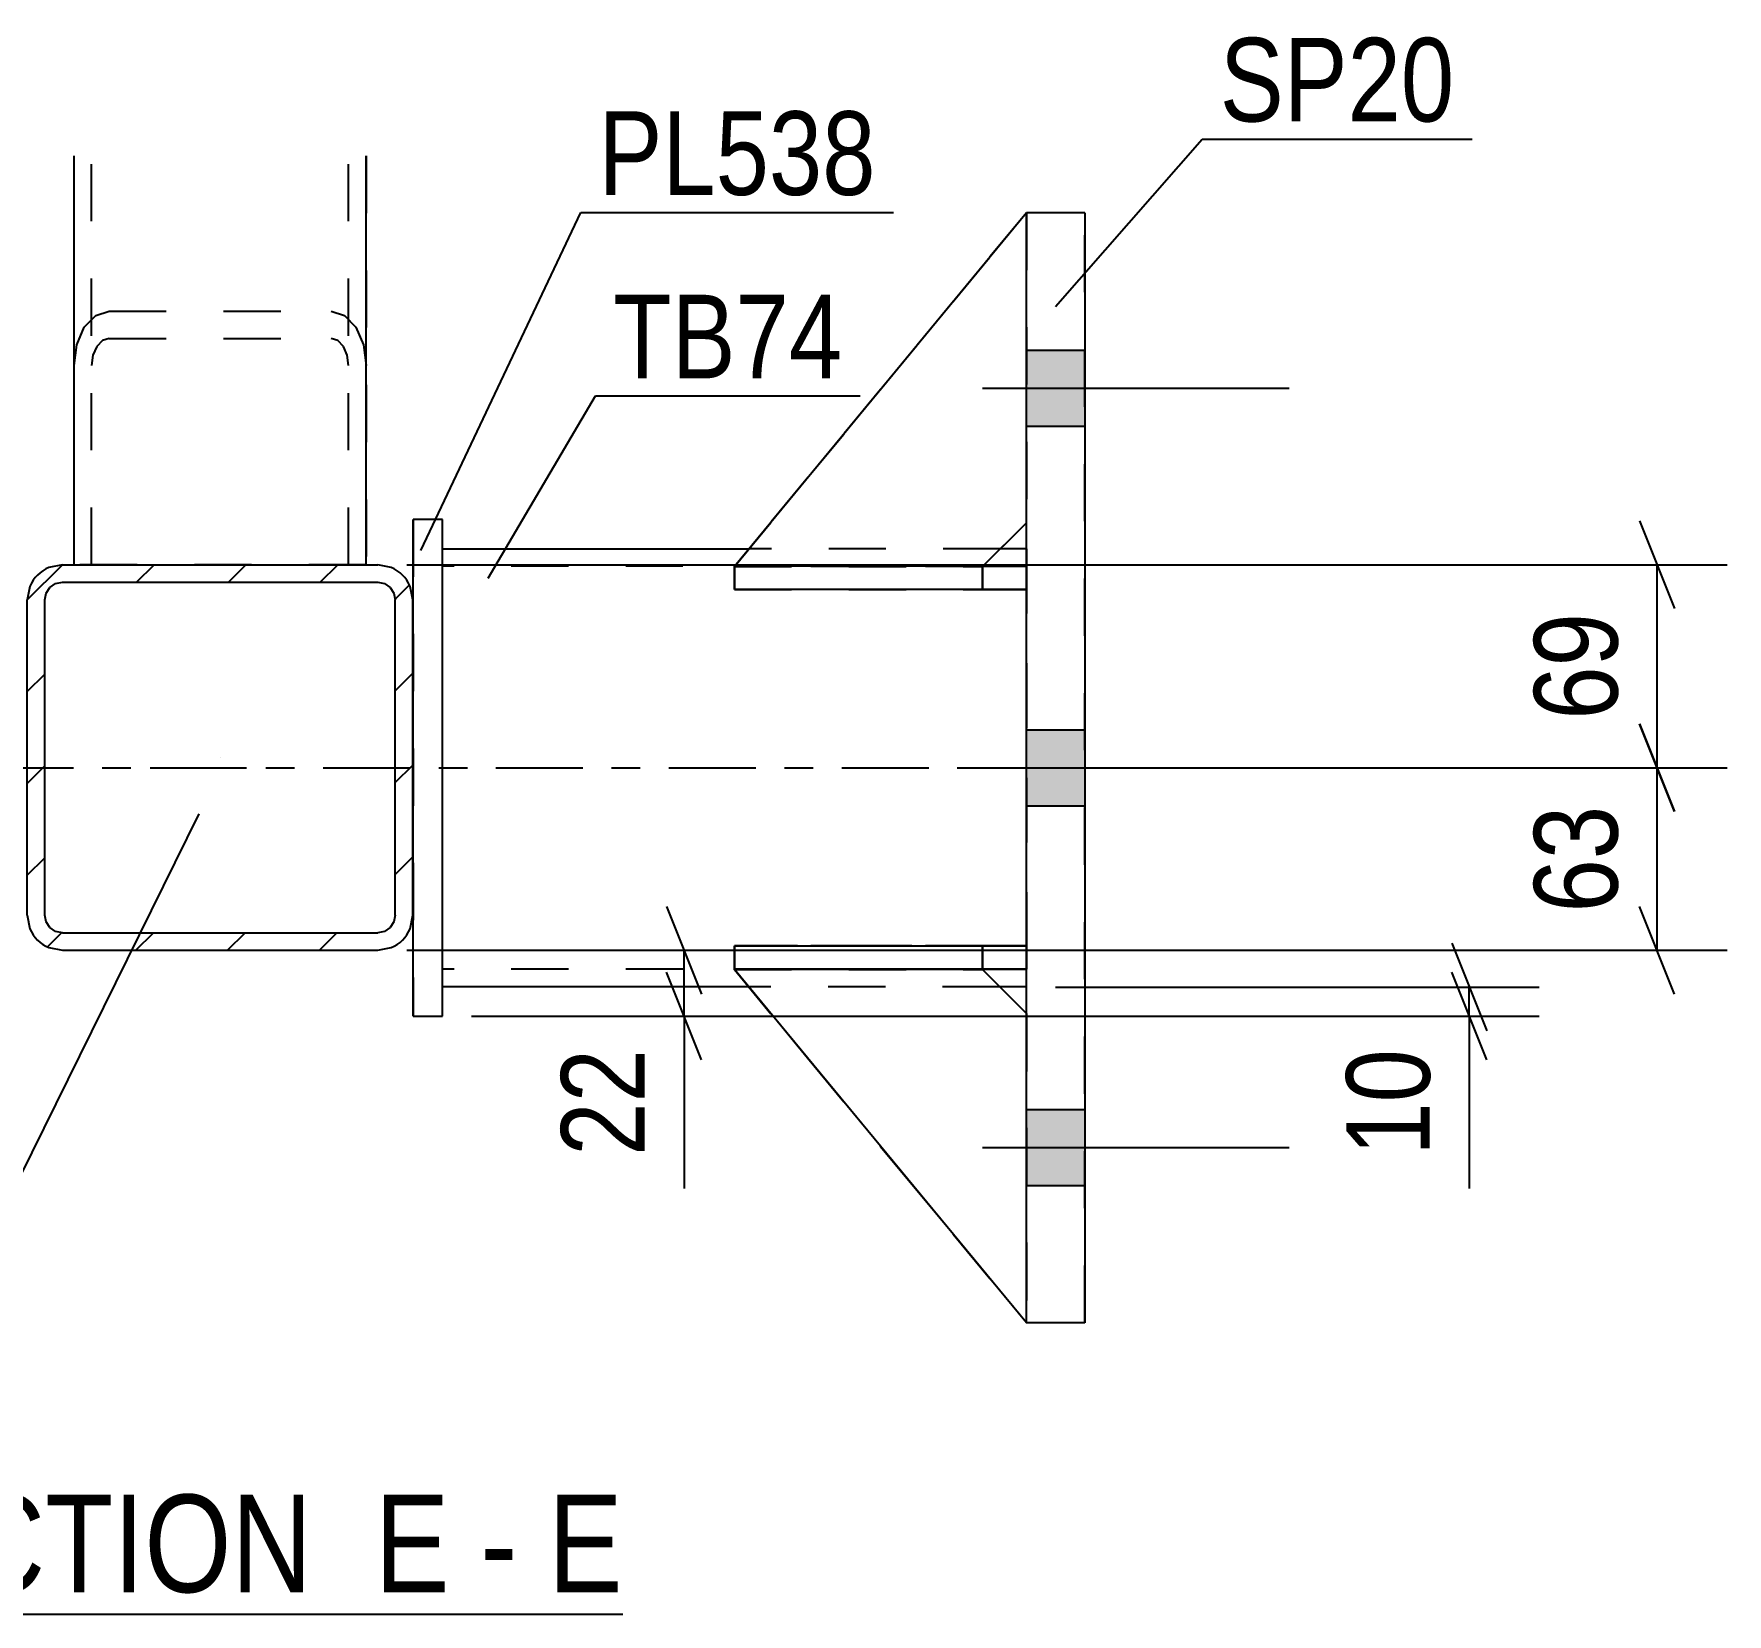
# Model space of a CAD drawing. Header units: millimetres. Extents: x 0 to 841, y 0 to 594.
# Drawn here: x 208 to 265.9, y 133.1 to 187.2 of the extents above; entities that cross this region are included whole.
import ezdxf

# ---------------------------------------------------------------- set-up
doc = ezdxf.new("R2010")
doc.units = ezdxf.units.MM
doc.linetypes.add('DXK_LINE_DOT2', pattern=[3.9198, 1.9599, -1.9599])
doc.linetypes.add('DXK_LINE_DOT3', pattern=[5.9187, 2.979, -0.9799, 0.9799, -0.9799])
doc.styles.add('Arial Narrow', font='ARIALN.TTF', dxfattribs={"height": 0.2})

# ---------------------------------------------------------------- blocks, each defined once
blk = doc.blocks.new('Unknown-318887337-16 - 6529')
at = {"color": 6, "linetype": 'Continuous'}
blk.add_line((200.469, 133.142), (228.116, 133.142), dxfattribs=at)
at = {"color": 0, "linetype": 'Continuous'}
for points in [[(218.577, 133.892), (218.577, 137.392), (200.469, 137.392), (200.469, 133.892)], [(222.184, 133.892), (222.184, 137.392), (219.627, 137.392), (219.627, 133.892)], [(224.509, 133.892), (224.509, 137.392), (223.234, 137.392), (223.234, 133.892)], [(228.116, 133.892), (228.116, 137.392), (225.559, 137.392), (225.559, 133.892)]]:
    blk.add_wipeout(points, dxfattribs=at)
at = {"color": 7, "linetype": 'Continuous', "style": 'Arial Narrow'}
for s, height, p in [('SECTION ', 3.3405, (200.469, 133.892)), ('E', 3.34, (219.627, 133.892)), ('E', 3.34, (225.559, 133.892)), ('-', 3.34, (223.234, 133.892))]:
    blk.add_text(s, height=height, dxfattribs=at).set_placement(p)
blk = doc.blocks.new('Part-318887337-6647 - 6529')
at = {"linetype": 'Continuous'}
h = blk.add_hatch(dxfattribs=at)
h.set_pattern_fill('', scale=0.7, style=0, pattern_type=0)
h.set_pattern_definition([(45, (208.926, 169.067), (-1.57154, 1.57154), [])])
h.paths.add_polyline_path([(219.726, 169.067), (208.926, 169.067), (208.467, 168.976), (208.077, 168.716), (207.817, 168.326), (207.726, 167.867), (207.726, 157.067), (207.817, 156.608), (208.077, 156.219), (208.467, 155.958), (208.926, 155.867), (219.726, 155.867), (220.185, 155.958), (220.574, 156.219), (220.835, 156.608), (220.926, 157.067), (220.926, 167.867), (220.835, 168.326), (220.574, 168.716), (220.185, 168.976)])
h.paths.add_polyline_path([(220.28, 168.097), (220.326, 167.867), (220.326, 157.067), (220.28, 156.837), (220.15, 156.643), (219.956, 156.513), (219.726, 156.467), (208.926, 156.467), (208.696, 156.513), (208.502, 156.643), (208.372, 156.837), (208.326, 157.067), (208.326, 167.867), (208.372, 168.097), (208.502, 168.291), (208.696, 168.421), (208.926, 168.467), (219.726, 168.467), (219.956, 168.421), (220.15, 168.291)])
at = {"color": 2, "linetype": 'Continuous'}
for p, q in [((208.926, 169.067), (208.467, 168.976)), ((208.926, 169.067), (208.926, 169.067)), ((208.926, 169.067), (219.726, 169.067)), ((219.726, 169.067), (219.726, 169.067)), ((220.185, 168.976), (219.726, 169.067)), ((207.817, 168.326), (207.726, 167.867)), ((208.372, 168.097), (208.502, 168.291)), ((208.502, 168.291), (208.696, 168.421)), ((208.696, 168.421), (208.926, 168.467)), ((208.926, 168.467), (208.926, 168.467)), ((208.926, 168.467), (219.726, 168.467)), ((219.726, 168.467), (219.726, 168.467)), ((219.726, 168.467), (219.956, 168.421)), ((219.956, 168.421), (220.15, 168.291)), ((220.15, 168.291), (220.28, 168.097)), ((220.926, 167.867), (220.835, 168.326)), ((207.726, 167.867), (207.726, 167.867)), ((207.726, 157.067), (207.726, 167.867)), ((208.326, 167.867), (208.372, 168.097)), ((208.326, 167.867), (208.326, 167.867)), ((208.326, 157.067), (208.326, 167.867)), ((220.28, 168.097), (220.326, 167.867)), ((220.326, 167.867), (220.326, 167.867)), ((220.326, 157.067), (220.326, 167.867)), ((220.926, 167.867), (220.926, 167.867)), ((220.926, 157.067), (220.926, 167.867)), ((207.726, 157.067), (207.726, 157.067)), ((207.726, 157.067), (207.817, 156.608)), ((208.326, 157.067), (208.326, 157.067)), ((208.372, 156.837), (208.326, 157.067)), ((208.502, 156.643), (208.372, 156.837)), ((208.696, 156.513), (208.502, 156.643)), ((220.15, 156.643), (219.956, 156.513)), ((220.28, 156.837), (220.15, 156.643)), ((220.326, 157.067), (220.28, 156.837)), ((220.326, 157.067), (220.326, 157.067)), ((220.835, 156.608), (220.926, 157.067)), ((220.926, 157.067), (220.926, 157.067)), ((208.926, 156.467), (208.696, 156.513)), ((208.926, 156.467), (208.926, 156.467)), ((208.926, 156.467), (219.726, 156.467)), ((219.956, 156.513), (219.726, 156.467)), ((219.726, 156.467), (219.726, 156.467)), ((208.467, 155.958), (208.926, 155.867)), ((208.926, 155.867), (208.926, 155.867)), ((208.926, 155.867), (219.726, 155.867)), ((219.726, 155.867), (220.185, 155.958)), ((219.726, 155.867), (219.726, 155.867))]:
    blk.add_line(p, q, dxfattribs=at)
at = {"color": 7, "linetype": 'DXK_LINE_DOT3'}
blk.add_line((214.326, 162.467), (214.326, 162.467), dxfattribs=at)
at = {"color": 2, "linetype": 'Continuous'}
for centre, start, end in [((208.926, 167.867), 112.50002, 157.50002), ((219.726, 167.867), 22.50002, 67.50002), ((208.926, 157.067), 202.50002, 247.50002), ((219.726, 157.067), 292.50002, 337.50002)]:
    blk.add_arc(centre, 1.2, start, end, dxfattribs=at)
blk = doc.blocks.new('Part-318887337-6631 - 6529')
at = {"color": 2, "linetype": 'Continuous'}
for p, q in [((209.326, 169.067), (209.326, 183.066)), ((219.326, 169.067), (219.326, 183.066))]:
    blk.add_line(p, q, dxfattribs=at)
at = {"color": 7, "linetype": 'DXK_LINE_DOT2'}
for p, q in [((209.926, 169.067), (209.926, 183.066)), ((218.726, 169.067), (218.726, 183.066)), ((209.677, 177.201), (210.067, 177.604)), ((210.067, 177.604), (210.526, 177.746)), ((210.526, 177.746), (218.126, 177.746)), ((218.126, 177.746), (218.585, 177.604)), ((218.585, 177.604), (218.974, 177.201)), ((209.417, 176.597), (209.677, 177.201)), ((218.974, 177.201), (219.235, 176.597)), ((209.326, 175.885), (209.417, 176.597)), ((210.102, 176.543), (209.972, 176.241)), ((210.296, 176.745), (210.102, 176.543)), ((210.526, 176.816), (210.296, 176.745)), ((210.526, 176.816), (218.126, 176.816)), ((218.356, 176.745), (218.126, 176.816)), ((218.55, 176.543), (218.356, 176.745)), ((218.68, 176.241), (218.55, 176.543)), ((219.235, 176.597), (219.326, 175.885)), ((209.972, 176.241), (209.926, 175.885)), ((218.726, 175.885), (218.68, 176.241)), ((219.326, 169.067), (209.326, 169.067))]:
    blk.add_line(p, q, dxfattribs=at)
blk = doc.blocks.new('Bolt-318887337-6607 - 6529')
at = {"linetype": 'Continuous'}
for points in [[(243.937, 173.817), (243.937, 176.417), (241.937, 176.417), (241.937, 173.817)], [(243.937, 173.817), (243.937, 176.417), (241.937, 176.417), (241.937, 173.817)], [(243.937, 173.817), (243.937, 176.417), (241.937, 176.417), (241.937, 173.817)], [(243.937, 160.817), (243.937, 163.417), (241.937, 163.417), (241.937, 160.817)], [(243.937, 160.817), (243.937, 163.417), (241.937, 163.417), (241.937, 160.817)], [(243.937, 147.817), (243.937, 150.417), (241.937, 150.417), (241.937, 147.817)], [(243.937, 147.817), (243.937, 150.417), (241.937, 150.417), (241.937, 147.817)], [(243.937, 147.817), (243.937, 150.417), (241.937, 150.417), (241.937, 147.817)]]:
    blk.add_hatch(color=1, dxfattribs=at).paths.add_polyline_path(points)
at = {"color": 1, "linetype": 'Continuous'}
for p, q in [((241.937, 176.417), (243.937, 176.417)), ((241.937, 176.417), (243.937, 176.417)), ((241.937, 176.417), (243.937, 176.417)), ((240.437, 175.117), (250.937, 175.117)), ((240.437, 175.117), (250.937, 175.117)), ((240.437, 175.117), (250.937, 175.117)), ((241.937, 173.817), (243.937, 173.817)), ((241.937, 173.817), (243.937, 173.817)), ((241.937, 173.817), (243.937, 173.817)), ((241.937, 163.417), (243.937, 163.417)), ((241.937, 163.417), (243.937, 163.417)), ((240.437, 162.117), (250.937, 162.117)), ((240.437, 162.117), (250.937, 162.117)), ((241.937, 160.817), (243.937, 160.817)), ((241.937, 160.817), (243.937, 160.817)), ((241.937, 150.417), (243.937, 150.417)), ((241.937, 150.417), (243.937, 150.417)), ((241.937, 150.417), (243.937, 150.417)), ((240.437, 149.117), (250.937, 149.117)), ((240.437, 149.117), (250.937, 149.117)), ((240.437, 149.117), (250.937, 149.117)), ((241.937, 147.817), (243.937, 147.817)), ((241.937, 147.817), (243.937, 147.817)), ((241.937, 147.817), (243.937, 147.817))]:
    blk.add_line(p, q, dxfattribs=at)
blk = doc.blocks.new('Part-318887337-6630 - 6529')
at = {"color": 7, "linetype": 'DXK_LINE_DOT2'}
for p, q in [((209.326, 169.067), (209.326, 183.066)), ((209.926, 169.067), (209.926, 183.066)), ((218.726, 169.067), (218.726, 183.066)), ((219.326, 183.066), (219.326, 169.067)), ((219.326, 169.067), (209.326, 169.067))]:
    blk.add_line(p, q, dxfattribs=at)
blk = doc.blocks.new('Part-318887337-6656 - 6529')
at = {"color": 2, "linetype": 'Continuous'}
for p, q in [((221.937, 169.617), (232.441, 169.617)), ((241.937, 169.617), (241.047, 169.617)), ((232.425, 154.617), (221.937, 154.617)), ((241.937, 154.617), (241.027, 154.617))]:
    blk.add_line(p, q, dxfattribs=at)
at = {"color": 7, "linetype": 'DXK_LINE_DOT2'}
for p, q in [((221.937, 154.617), (221.937, 169.617)), ((241.047, 169.617), (232.441, 169.617)), ((241.937, 169.617), (241.937, 154.617)), ((241.937, 169.017), (221.937, 169.017)), ((241.937, 155.217), (221.937, 155.217)), ((241.027, 154.617), (232.425, 154.617))]:
    blk.add_line(p, q, dxfattribs=at)
at = {"color": 7, "linetype": 'DXK_LINE_DOT3'}
blk.add_line((211.937, 162.117), (251.937, 162.117), dxfattribs=at)
blk = doc.blocks.new('Part-318887337-6661 - 6529')
at = {"color": 2, "linetype": 'Continuous'}
for p, q in [((220.937, 153.617), (220.937, 170.617)), ((221.937, 170.617), (220.937, 170.617)), ((221.937, 153.617), (221.937, 170.617)), ((220.937, 153.617), (221.937, 153.617))]:
    blk.add_line(p, q, dxfattribs=at)
at = {"color": 7, "linetype": 'DXK_LINE_DOT2'}
for p, q in [((220.937, 170.617), (220.937, 153.617)), ((221.937, 153.617), (221.937, 170.617))]:
    blk.add_line(p, q, dxfattribs=at)
blk = doc.blocks.new('Part-318887337-6671 - 6529')
at = {"color": 2, "linetype": 'Continuous'}
for p, q in [((186.737, 169.617), (187.627, 169.617)), ((196.233, 169.617), (206.737, 169.617)), ((186.737, 154.617), (187.647, 154.617)), ((196.249, 154.617), (206.737, 154.617))]:
    blk.add_line(p, q, dxfattribs=at)
at = {"color": 7, "linetype": 'DXK_LINE_DOT2'}
for p, q in [((186.737, 154.617), (186.737, 169.617)), ((187.627, 169.617), (196.233, 169.617)), ((206.737, 154.617), (206.737, 169.617)), ((186.737, 169.017), (206.737, 169.017)), ((186.737, 155.217), (206.737, 155.217)), ((187.647, 154.617), (196.249, 154.617))]:
    blk.add_line(p, q, dxfattribs=at)
at = {"color": 7, "linetype": 'DXK_LINE_DOT3'}
blk.add_line((176.737, 162.117), (216.737, 162.117), dxfattribs=at)
blk = doc.blocks.new('Part-318887337-6672 - 6529')
at = {"color": 2, "linetype": 'Continuous'}
for p, q in [((231.937, 155.207), (231.937, 155.207)), ((240.437, 155.207), (231.937, 155.207)), ((241.937, 143.117), (231.937, 155.207)), ((240.437, 155.207), (240.437, 155.207)), ((240.437, 155.207), (241.937, 153.707))]:
    blk.add_line(p, q, dxfattribs=at)
at = {"color": 7, "linetype": 'DXK_LINE_DOT2'}
for p, q in [((231.937, 155.207), (240.437, 155.207)), ((241.937, 143.117), (231.937, 155.207)), ((240.437, 155.207), (241.937, 153.707)), ((241.937, 153.707), (241.937, 143.117))]:
    blk.add_line(p, q, dxfattribs=at)
blk = doc.blocks.new('Part-318887337-6673 - 6529')
at = {"color": 7, "linetype": 'DXK_LINE_DOT2'}
for p, q in [((231.937, 155.207), (240.437, 155.207)), ((241.937, 143.117), (231.937, 155.207)), ((231.937, 155.207), (231.937, 155.207)), ((240.437, 155.207), (231.937, 155.207)), ((231.937, 155.207), (241.937, 143.117)), ((240.437, 155.207), (241.937, 153.707)), ((240.437, 155.207), (240.437, 155.207)), ((241.937, 153.707), (240.437, 155.207)), ((241.937, 153.707), (241.937, 143.117))]:
    blk.add_line(p, q, dxfattribs=at)
blk = doc.blocks.new('Part-318887337-6674 - 6529')
at = {"color": 2, "linetype": 'Continuous'}
for p, q in [((241.937, 181.117), (231.937, 169.007)), ((240.447, 169.017), (241.937, 170.507)), ((233.185, 169.007), (231.937, 169.007)), ((231.937, 169.007), (231.937, 169.007))]:
    blk.add_line(p, q, dxfattribs=at)
at = {"color": 7, "linetype": 'DXK_LINE_DOT2'}
for p, q in [((231.937, 169.007), (241.937, 181.117)), ((241.937, 170.507), (241.937, 181.117)), ((240.437, 169.007), (241.937, 170.507)), ((240.437, 169.007), (231.937, 169.007)), ((240.437, 169.007), (233.185, 169.007)), ((240.437, 169.007), (240.447, 169.017)), ((240.437, 169.007), (240.437, 169.007))]:
    blk.add_line(p, q, dxfattribs=at)
blk = doc.blocks.new('Part-318887337-6675 - 6529')
at = {"color": 7, "linetype": 'DXK_LINE_DOT2'}
for p, q in [((241.937, 181.117), (231.937, 169.007)), ((231.937, 169.007), (241.937, 181.117)), ((241.937, 170.507), (241.937, 181.117)), ((240.437, 169.007), (241.937, 170.507)), ((240.437, 169.007), (241.937, 170.507)), ((231.937, 169.007), (240.437, 169.007)), ((231.937, 169.007), (231.937, 169.007)), ((240.437, 169.007), (231.937, 169.007)), ((240.437, 169.007), (240.437, 169.007))]:
    blk.add_line(p, q, dxfattribs=at)
blk = doc.blocks.new('Part-318887337-6676 - 6529')
at = {"color": 7, "linetype": 'DXK_LINE_DOT2'}
for p, q in [((231.937, 155.218), (231.937, 156.018)), ((231.937, 156.018), (240.437, 156.018)), ((241.937, 156.017), (231.937, 156.018)), ((240.437, 155.218), (240.437, 156.018)), ((240.437, 156.018), (241.937, 156.017)), ((241.937, 155.217), (241.937, 156.017)), ((241.937, 155.217), (241.937, 156.017)), ((241.937, 156.017), (241.937, 156.017)), ((240.437, 155.218), (231.937, 155.218)), ((231.937, 155.218), (241.937, 155.217)), ((241.937, 155.217), (240.437, 155.218)), ((241.937, 155.217), (241.937, 155.217))]:
    blk.add_line(p, q, dxfattribs=at)
blk = doc.blocks.new('Part-318887337-6677 - 6529')
at = {"color": 7, "linetype": 'DXK_LINE_DOT2'}
for p, q in [((231.937, 168.218), (231.937, 169.018)), ((231.937, 169.018), (240.437, 169.018)), ((241.937, 169.017), (231.937, 169.018)), ((240.437, 168.218), (240.437, 169.018)), ((240.437, 169.018), (241.937, 169.017)), ((241.937, 168.217), (241.937, 169.017)), ((241.937, 168.217), (241.937, 169.017)), ((241.937, 169.017), (241.937, 169.017)), ((240.437, 168.218), (231.937, 168.218)), ((231.937, 168.218), (241.937, 168.217)), ((241.937, 168.217), (240.437, 168.218)), ((241.937, 168.217), (241.937, 168.217))]:
    blk.add_line(p, q, dxfattribs=at)
blk = doc.blocks.new('Part-318887337-6678 - 6529')
at = {"color": 2, "linetype": 'Continuous'}
for p, q in [((231.937, 156.017), (241.937, 156.017)), ((231.937, 156.017), (231.937, 155.217)), ((241.937, 156.017), (241.937, 156.017)), ((241.937, 156.017), (241.937, 155.217)), ((241.937, 155.217), (231.937, 155.217)), ((241.937, 155.217), (241.937, 155.217))]:
    blk.add_line(p, q, dxfattribs=at)
at = {"color": 7, "linetype": 'DXK_LINE_DOT2'}
for p, q in [((240.437, 156.017), (231.937, 156.017)), ((241.937, 156.017), (240.437, 156.017)), ((240.437, 156.017), (240.437, 155.217)), ((241.937, 156.017), (241.937, 155.217)), ((231.937, 155.217), (240.437, 155.217)), ((240.437, 155.217), (241.937, 155.217))]:
    blk.add_line(p, q, dxfattribs=at)
blk = doc.blocks.new('Part-318887337-6679 - 6529')
at = {"color": 2, "linetype": 'Continuous'}
for p, q in [((231.945, 169.017), (231.937, 169.017)), ((231.937, 169.017), (231.937, 168.217)), ((241.937, 169.017), (233.185, 169.017)), ((241.937, 169.017), (241.937, 169.017)), ((241.937, 169.017), (241.937, 168.217)), ((241.937, 168.217), (231.937, 168.217)), ((241.937, 168.217), (241.937, 168.217))]:
    blk.add_line(p, q, dxfattribs=at)
at = {"color": 7, "linetype": 'DXK_LINE_DOT2'}
for p, q in [((233.185, 169.017), (231.945, 169.017)), ((240.437, 169.017), (231.945, 169.017)), ((240.437, 169.017), (241.937, 169.017)), ((240.437, 169.017), (240.437, 168.217)), ((241.937, 169.017), (241.937, 168.217)), ((231.937, 168.217), (240.437, 168.217)), ((240.437, 168.217), (241.937, 168.217))]:
    blk.add_line(p, q, dxfattribs=at)
blk = doc.blocks.new('Part-318887337-6692 - 6529')
at = {"color": 2, "linetype": 'Continuous'}
for p, q in [((243.937, 181.117), (241.937, 181.117)), ((241.937, 143.117), (241.937, 181.117)), ((243.937, 181.117), (243.937, 143.117)), ((243.937, 143.117), (241.937, 143.117))]:
    blk.add_line(p, q, dxfattribs=at)
at = {"color": 7, "linetype": 'DXK_LINE_DOT2'}
for p, q in [((241.937, 181.117), (241.937, 143.117)), ((243.937, 143.117), (243.937, 181.117))]:
    blk.add_line(p, q, dxfattribs=at)
blk = doc.blocks.new('StraightDimension-318887337-6790 - 6529')
at = {"color": 7, "linetype": 'Continuous'}
for p, q in [((262.931, 163.617), (264.131, 160.617)), ((249.437, 162.117), (265.931, 162.117)), ((263.531, 155.867), (263.531, 162.117)), ((264.131, 154.367), (262.931, 157.367)), ((220.726, 155.867), (265.931, 155.867))]:
    blk.add_line(p, q, dxfattribs=at)
at = {"color": 0}
blk.add_wipeout([(262.781, 161.42), (258.581, 161.42), (258.581, 156.564), (262.781, 156.564)], dxfattribs=at)
at = {"color": 3, "style": 'Arial Narrow'}
blk.add_text('63', height=2.8633, rotation=90.00021, dxfattribs=at).set_placement((262.181, 157.164))
blk = doc.blocks.new('StraightDimension-318887337-6799 - 6529')
at = {"color": 7, "linetype": 'Continuous'}
for p, q in [((262.931, 170.567), (264.131, 167.567)), ((220.726, 169.067), (265.931, 169.067)), ((263.531, 162.117), (263.531, 169.067)), ((264.131, 160.617), (262.931, 163.617)), ((249.437, 162.117), (265.931, 162.117))]:
    blk.add_line(p, q, dxfattribs=at)
at = {"color": 0}
blk.add_wipeout([(262.781, 168.02), (258.581, 168.02), (258.581, 163.164), (262.781, 163.164)], dxfattribs=at)
at = {"color": 3, "style": 'Arial Narrow'}
blk.add_text('69', height=2.8633, rotation=90.00021, dxfattribs=at).set_placement((262.181, 163.764))
blk = doc.blocks.new('StraightDimension-318887337-6722 - 6529')
at = {"color": 7, "linetype": 'Continuous'}
for p, q in [((229.616, 157.367), (230.816, 154.367)), ((220.726, 155.867), (232.616, 155.867)), ((230.216, 153.617), (230.216, 155.867)), ((230.816, 152.117), (229.616, 155.117)), ((222.937, 153.617), (232.616, 153.617)), ((230.216, 153.617), (230.216, 147.711)), ((230.216, 153.617), (230.216, 147.711))]:
    blk.add_line(p, q, dxfattribs=at)
at = {"color": 0}
blk.add_wipeout([(229.466, 153.092), (225.266, 153.092), (225.266, 148.236), (229.466, 148.236)], dxfattribs=at)
at = {"color": 3, "style": 'Arial Narrow'}
blk.add_text('22', height=2.8633, rotation=90.00021, dxfattribs=at).set_placement((228.866, 148.836))
blk = doc.blocks.new('StraightDimension-318887337-6755 - 6529')
at = {"color": 7, "linetype": 'Continuous'}
for p, q in [((256.5, 156.107), (257.7, 153.107)), ((257.7, 152.117), (256.5, 155.117)), ((242.938, 154.607), (259.5, 154.607)), ((257.1, 153.617), (257.1, 154.607)), ((222.937, 153.617), (259.5, 153.617)), ((257.1, 153.617), (257.1, 147.711)), ((257.1, 153.617), (257.1, 147.711))]:
    blk.add_line(p, q, dxfattribs=at)
at = {"color": 0}
blk.add_wipeout([(256.35, 153.092), (252.15, 153.092), (252.15, 148.236), (256.35, 148.236)], dxfattribs=at)
at = {"color": 3, "style": 'Arial Narrow'}
blk.add_text('10', height=2.8633, rotation=90.00021, dxfattribs=at).set_placement((255.75, 148.836))
blk = doc.blocks.new('Mark-318887337-6643 - 6529')
at = {"color": 30, "linetype": 'Continuous'}
for p in [(213.601, 160.543), (192.409, 140.392)]:
    blk.add_line(p, (203.657, 140.392), dxfattribs=at)
at = {"color": 0}
blk.add_wipeout([(203.057, 140.992), (203.057, 143.992), (193.009, 143.992), (193.009, 140.992)], dxfattribs=at)
blk.add_wipeout([(203.057, 140.992), (203.057, 143.992), (193.009, 143.992), (193.009, 140.992)], dxfattribs=at)
at = {"color": 3, "style": 'Arial Narrow'}
blk.add_text('BC193', height=2.8633, dxfattribs=at).set_placement((193.009, 140.992))
blk = doc.blocks.new('Mark-318887337-6652 - 6529')
at = {"color": 30, "linetype": 'Continuous'}
for p, q in [((223.503, 168.603), (227.185, 174.847)), ((227.185, 174.847), (236.239, 174.847))]:
    blk.add_line(p, q, dxfattribs=at)
at = {"color": 0}
blk.add_wipeout([(235.639, 175.447), (235.639, 178.447), (227.785, 178.447), (227.785, 175.447)], dxfattribs=at)
blk.add_wipeout([(235.639, 175.447), (235.639, 178.447), (227.785, 178.447), (227.785, 175.447)], dxfattribs=at)
at = {"color": 3, "style": 'Arial Narrow'}
blk.add_text('TB74', height=2.8633, dxfattribs=at).set_placement((227.785, 175.447))
blk = doc.blocks.new('Mark-318887337-6657 - 6529')
at = {"color": 30, "linetype": 'Continuous'}
for p, q in [((221.199, 169.56), (226.685, 181.127)), ((226.685, 181.127), (237.389, 181.127))]:
    blk.add_line(p, q, dxfattribs=at)
at = {"color": 0}
blk.add_wipeout([(236.789, 181.727), (236.789, 184.727), (227.285, 184.727), (227.285, 181.727)], dxfattribs=at)
blk.add_wipeout([(236.789, 181.727), (236.789, 184.727), (227.285, 184.727), (227.285, 181.727)], dxfattribs=at)
at = {"color": 3, "style": 'Arial Narrow'}
blk.add_text('PL538', height=2.8633, dxfattribs=at).set_placement((227.285, 181.727))
blk = doc.blocks.new('Mark-318887337-6688 - 6529')
at = {"color": 30, "linetype": 'Continuous'}
for p, q in [((242.938, 177.913), (247.96, 183.642)), ((247.96, 183.642), (257.199, 183.642))]:
    blk.add_line(p, q, dxfattribs=at)
at = {"color": 0}
blk.add_wipeout([(256.599, 184.242), (256.599, 187.242), (248.56, 187.242), (248.56, 184.242)], dxfattribs=at)
blk.add_wipeout([(256.599, 184.242), (256.599, 187.242), (248.56, 187.242), (248.56, 184.242)], dxfattribs=at)
at = {"color": 3, "style": 'Arial Narrow'}
blk.add_text('SP20', height=2.8633, dxfattribs=at).set_placement((248.56, 184.242))

msp = doc.modelspace()

# ---------------------------------------------------------------- block references
for name in ['Part-318887337-6631 - 6529', 'Part-318887337-6630 - 6529', 'Part-318887337-6674 - 6529', 'Part-318887337-6675 - 6529', 'Part-318887337-6692 - 6529', 'Bolt-318887337-6607 - 6529', 'Part-318887337-6661 - 6529', 'Part-318887337-6671 - 6529', 'Part-318887337-6656 - 6529', 'Part-318887337-6647 - 6529', 'Part-318887337-6677 - 6529', 'Part-318887337-6679 - 6529', 'Part-318887337-6676 - 6529', 'Part-318887337-6678 - 6529', 'Part-318887337-6672 - 6529', 'Part-318887337-6673 - 6529', 'Unknown-318887337-16 - 6529']:
    msp.add_blockref(name, (0, 0))

# ---------------------------------------------------------------- next in the draw order: block references
for name in ['Mark-318887337-6688 - 6529', 'StraightDimension-318887337-6790 - 6529', 'Mark-318887337-6643 - 6529']:
    msp.add_blockref(name, (0, 0))

# ---------------------------------------------------------------- next in the draw order: block references
for name in ['StraightDimension-318887337-6799 - 6529', 'StraightDimension-318887337-6722 - 6529']:
    msp.add_blockref(name, (0, 0))

# ---------------------------------------------------------------- next in the draw order: block references
for name in ['Mark-318887337-6652 - 6529', 'StraightDimension-318887337-6755 - 6529']:
    msp.add_blockref(name, (0, 0))

# ---------------------------------------------------------------- next in the draw order: block references
msp.add_blockref('Mark-318887337-6657 - 6529', (0, 0))

doc.saveas('drawing.dxf')
